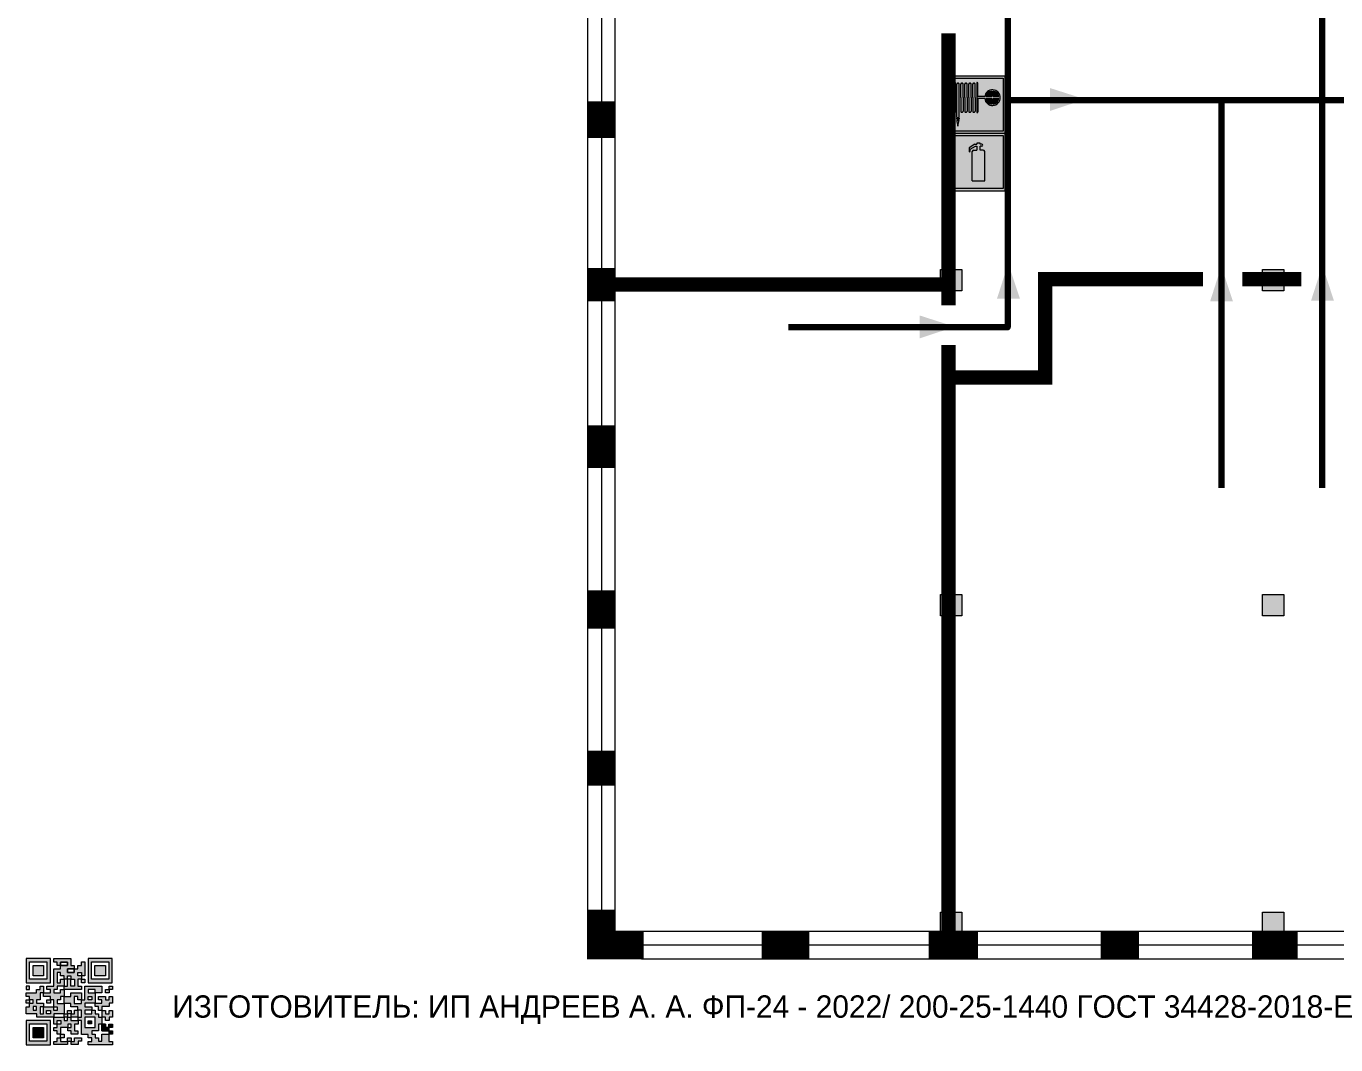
# Model space of a CAD drawing. Header units: millimetres. Extents: x 13810 to 67229, y 12374 to 21950.
# Drawn here: x 23558.5 to 23722.7, y 14163.5 to 14291.2 of the extents above; entities that cross this region are included whole.
import ezdxf

# ---------------------------------------------------------------- set-up
doc = ezdxf.new("R2010")
doc.units = ezdxf.units.MM
doc.layers.add('План_Штампы', color=7, linetype='Continuous')
doc.styles.add('обычный', font='arial.ttf')

# ---------------------------------------------------------------- blocks, each defined once
blk = doc.blocks.new('QR')
at = {"lineweight": 0}
h = blk.add_hatch(color=256, dxfattribs=at)
h.dxf.hatch_style = 1
h.paths.add_polyline_path([(9241.16, 2687.38), (9242.01, 2687.38), (9242.01, 2687.83), (9241.59, 2687.83), (9241.59, 2688.68), (9239.45, 2688.68), (9239.45, 2688.25), (9239.86, 2688.25), (9239.86, 2687.83), (9240.29, 2687.83), (9240.29, 2688.25), (9241.16, 2688.25), (9241.16, 2687.83), (9240.29, 2687.83), (9240.29, 2687.38), (9239.45, 2687.38), (9239.45, 2685.22), (9238.57, 2685.22), (9238.57, 2684.8), (9239.02, 2684.8), (9239.02, 2684.37), (9238.13, 2684.37), (9238.13, 2683.92), (9239.02, 2683.92), (9239.02, 2683.5), (9239.44, 2683.5), (9239.44, 2682.64), (9239.87, 2682.64), (9239.87, 2682.18), (9239.44, 2682.18), (9239.44, 2682.64), (9238.13, 2682.64), (9238.13, 2681.76), (9237.71, 2681.76), (9237.71, 2682.64), (9238.13, 2682.64), (9238.13, 2683.07), (9237.27, 2683.07), (9237.27, 2683.51), (9237.71, 2683.51), (9237.71, 2684.37), (9238.13, 2684.37), (9238.13, 2685.22), (9237.71, 2685.22), (9237.71, 2684.8), (9237.28, 2684.8), (9237.28, 2684.38), (9235.98, 2684.38), (9235.98, 2683.92), (9236.4, 2683.92), (9236.4, 2683.49), (9236.84, 2683.49), (9236.84, 2683.07), (9236.4, 2683.07), (9236.4, 2682.64), (9235.98, 2682.64), (9235.98, 2681.76), (9237.29, 2681.76), (9237.29, 2681.33), (9239.43, 2681.33), (9239.43, 2681.76), (9240.74, 2681.76), (9240.74, 2683.05), (9239.87, 2683.05), (9239.87, 2683.5), (9240.29, 2683.5), (9240.29, 2683.91), (9240.74, 2683.91), (9240.74, 2684.81), (9240.29, 2684.81), (9240.29, 2684.79), (9240.29, 2684.37), (9239.45, 2684.37), (9239.45, 2684.8), (9239.87, 2684.8), (9239.87, 2685.21), (9240.74, 2685.21), (9240.74, 2686.1), (9240.29, 2686.1), (9240.29, 2685.64), (9239.86, 2685.64), (9239.86, 2686.95), (9240.29, 2686.95), (9240.29, 2686.52), (9240.74, 2686.52), (9240.74, 2686.1), (9241.16, 2686.1), (9241.16, 2686.53), (9241.59, 2686.53), (9241.59, 2686.1), (9242.02, 2686.1), (9242.02, 2685.21), (9241.59, 2685.21), (9241.59, 2686.1), (9241.16, 2686.1), (9241.16, 2685.21), (9240.74, 2685.21), (9240.74, 2684.81), (9242.89, 2684.81), (9242.89, 2685.22), (9242.47, 2685.22), (9242.47, 2686.11), (9242.89, 2686.11), (9242.89, 2686.52), (9242.46, 2686.52), (9242.46, 2686.95), (9242.89, 2686.95), (9242.89, 2686.52), (9243.32, 2686.52), (9243.32, 2688.26), (9242.9, 2688.26), (9242.9, 2687.83), (9242.47, 2687.83), (9242.47, 2687.38), (9242.01, 2687.38), (9242.01, 2686.94), (9241.16, 2686.94)])
h.paths.add_polyline_path([(9239.02, 2682.18), (9239.02, 2681.76), (9238.54, 2681.76), (9238.54, 2682.18)], flags=16)
h.paths.add_polyline_path([(9237.27, 2682.65), (9237.27, 2682.19), (9236.83, 2682.19), (9236.83, 2682.65)], flags=16)
h = blk.add_hatch(color=256, dxfattribs=at)
h.dxf.hatch_style = 1
h.paths.add_polyline_path([(9238.15, 2687.83), (9236.83, 2687.83), (9236.83, 2686.52), (9238.15, 2686.52)], flags=0)
h.paths.add_polyline_path([(9239.01, 2685.65), (9239.01, 2688.68), (9235.98, 2688.68), (9235.98, 2685.65)])
h.paths.add_polyline_path([(9236.41, 2686.1), (9236.41, 2688.26), (9238.56, 2688.26), (9238.56, 2686.1)], flags=16)
h.paths.add_polyline_path([(9236.83, 2686.52), (9236.83, 2687.83), (9238.15, 2687.83), (9238.15, 2686.52)], flags=0)
h = blk.add_hatch(color=256, dxfattribs=at)
h.dxf.hatch_style = 1
h.paths.add_polyline_path([(9238.15, 2686.52), (9238.15, 2687.83), (9236.83, 2687.83), (9236.83, 2686.52)])
h.paths.add_polyline_path([(9245.91, 2686.52), (9245.91, 2687.83), (9244.59, 2687.83), (9244.59, 2686.52)], flags=0)
h.paths.add_polyline_path([(9246.77, 2685.65), (9246.77, 2688.68), (9243.74, 2688.68), (9243.74, 2685.65)])
h.paths.add_polyline_path([(9244.17, 2686.1), (9244.17, 2688.26), (9246.32, 2688.26), (9246.32, 2686.1)], flags=16)
h.paths.add_polyline_path([(9244.59, 2686.52), (9244.59, 2687.83), (9245.91, 2687.83), (9245.91, 2686.52)], flags=0)
h = blk.add_hatch(color=256, dxfattribs=at)
h.dxf.hatch_style = 1
h.paths.add_polyline_path([(9240.75, 2681.76), (9240.75, 2681.35), (9241.17, 2681.35), (9241.17, 2681.76)])
h.paths.add_polyline_path([(9241.6, 2682.18), (9241.17, 2682.18), (9241.17, 2681.76), (9241.6, 2681.76)])
h.paths.add_polyline_path([(9242.47, 2681.34), (9242.47, 2682.19), (9242.02, 2682.19), (9242.02, 2681.76), (9241.6, 2681.76), (9241.6, 2681.34)])
h.paths.add_polyline_path([(9239.87, 2678.3), (9239.44, 2678.3), (9239.44, 2677.89), (9241.17, 2677.89), (9241.17, 2678.3), (9240.28, 2678.3), (9240.28, 2678.73), (9239.87, 2678.73)])
h.paths.add_polyline_path([(9240.75, 2678.73), (9240.75, 2679.19), (9240.28, 2679.19), (9240.28, 2678.73)])
h.paths.add_polyline_path([(9241.6, 2678.73), (9241.17, 2678.73), (9241.17, 2678.3), (9241.6, 2678.3)])
h.paths.add_polyline_path([(9242.02, 2678.3), (9241.6, 2678.3), (9241.6, 2677.89), (9242.48, 2677.89), (9242.48, 2678.31), (9242.9, 2678.31), (9242.9, 2678.73), (9242.02, 2678.73)])
h.paths.add_polyline_path([(9246.36, 2684.37), (9246.36, 2684.79), (9245.93, 2684.79), (9245.93, 2684.37)])
h.paths.add_polyline_path([(9246.78, 2685.2), (9246.36, 2685.2), (9246.36, 2684.79), (9246.78, 2684.79)])
h.paths.add_polyline_path([(9245.91, 2687.83), (9244.59, 2687.83), (9244.59, 2686.52), (9245.91, 2686.52)])
h = blk.add_hatch(color=256, dxfattribs=at)
h.dxf.hatch_style = 1
h.paths.add_polyline_path([(9243.32, 2686.11), (9242.89, 2686.11), (9242.89, 2685.64), (9243.32, 2685.64)])
h.paths.add_polyline_path([(9239.02, 2683.07), (9239.02, 2683.5), (9238.56, 2683.5), (9238.56, 2683.07)])
h.paths.add_polyline_path([(9236.4, 2684.8), (9236.4, 2685.22), (9235.98, 2685.22), (9235.98, 2684.8)])
h.paths.add_polyline_path([(9236.4, 2683.07), (9236.4, 2683.49), (9235.98, 2683.49), (9235.98, 2683.07)])
h = blk.add_hatch(color=256, dxfattribs=at)
h.dxf.hatch_style = 1
h.paths.add_polyline_path([(9243.32, 2682.64), (9243.32, 2683.07), (9244.62, 2683.07), (9244.62, 2684.37), (9243.74, 2684.37), (9243.74, 2684.8), (9244.62, 2684.8), (9244.62, 2684.37), (9245.48, 2684.37), (9245.48, 2685.22), (9243.32, 2685.22), (9243.32, 2683.5), (9242.89, 2683.5), (9242.89, 2683.06), (9242.01, 2683.06), (9242.01, 2683.91), (9242.47, 2683.91), (9242.47, 2683.5), (9242.89, 2683.5), (9242.89, 2684.38), (9241.59, 2684.38), (9241.59, 2683.91), (9240.74, 2683.91), (9240.74, 2683.05), (9241.59, 2683.05), (9241.59, 2682.64), (9242.47, 2682.64), (9242.47, 2682.19), (9242.91, 2682.19), (9242.91, 2681.34), (9242.48, 2681.34), (9242.48, 2680.91), (9242.91, 2680.91), (9242.91, 2679.17), (9243.75, 2679.17), (9243.75, 2678.73), (9244.2, 2678.73), (9244.2, 2678.3), (9243.75, 2678.3), (9243.75, 2677.88), (9246.78, 2677.88), (9246.78, 2678.3), (9246.35, 2678.3), (9246.35, 2679.19), (9245.48, 2679.19), (9245.48, 2678.31), (9245.05, 2678.31), (9245.05, 2678.73), (9244.62, 2678.73), (9244.62, 2679.19), (9244.2, 2679.19), (9244.2, 2679.61), (9245.05, 2679.61), (9245.05, 2680.46), (9245.48, 2680.46), (9245.48, 2681.34), (9245.04, 2681.34), (9245.04, 2681.76), (9244.63, 2681.76), (9244.63, 2682.19), (9244.21, 2682.19), (9244.21, 2681.76), (9243.32, 2681.76), (9243.32, 2682.19), (9244.21, 2682.19), (9244.21, 2682.64)])
h.paths.add_polyline_path([(9243.75, 2683.49), (9243.75, 2683.92), (9244.21, 2683.92), (9244.21, 2683.49)], flags=16)
h.paths.add_polyline_path([(9243.32, 2681.34), (9244.63, 2681.34), (9244.63, 2680.04), (9243.32, 2680.04)], flags=16)
h.paths.add_polyline_path([(9243.76, 2680.89), (9244.18, 2680.89), (9244.18, 2680.48), (9243.76, 2680.48)], flags=0)
h = blk.add_hatch(color=256, dxfattribs=at)
h.dxf.hatch_style = 1
h.paths.add_polyline_path([(9246.36, 2683.07), (9246.78, 2683.07), (9246.78, 2683.92), (9246.36, 2683.92), (9246.36, 2683.49), (9245.92, 2683.49), (9245.92, 2683.92), (9245.06, 2683.92), (9245.06, 2683.49), (9245.48, 2683.49), (9245.48, 2683.07), (9244.62, 2683.07), (9244.62, 2682.65), (9245.05, 2682.65), (9245.05, 2682.18), (9245.48, 2682.18), (9245.48, 2682.65), (9246.36, 2682.65)])
h.paths.add_polyline_path([(9246.78, 2682.18), (9246.36, 2682.18), (9246.36, 2681.75), (9245.92, 2681.75), (9245.92, 2682.18), (9245.48, 2682.18), (9245.48, 2681.34), (9245.48, 2681.34), (9245.94, 2681.34), (9245.94, 2680.91), (9246.36, 2680.91), (9246.36, 2681.34), (9246.78, 2681.34)])
h = blk.add_hatch(color=256, dxfattribs=at)
h.dxf.hatch_style = 1
h.paths.add_polyline_path([(9235.98, 2680.9), (9235.98, 2677.86), (9239.02, 2677.86), (9239.02, 2680.9)])
h.paths.add_polyline_path([(9238.57, 2680.48), (9238.57, 2678.32), (9236.41, 2678.32), (9236.41, 2680.48)], flags=16)
h.paths.add_polyline_path([(9238.15, 2680.05), (9238.15, 2678.74), (9236.83, 2678.74), (9236.83, 2680.05)], flags=0)
h = blk.add_hatch(color=256, dxfattribs=at)
h.dxf.hatch_style = 1
h.paths.add_polyline_path([(9242.02, 2680.46), (9242.48, 2680.46), (9242.48, 2680.91), (9241.58, 2680.91), (9241.58, 2681.35), (9241.17, 2681.35), (9241.17, 2680.91), (9240.75, 2680.91), (9240.75, 2681.33), (9239.43, 2681.33), (9239.43, 2680.46), (9239.86, 2680.46), (9239.86, 2680.92), (9240.3, 2680.92), (9240.3, 2680.46), (9239.86, 2680.46), (9239.86, 2680.04), (9239.44, 2680.04), (9239.44, 2679.62), (9239.86, 2679.62), (9239.86, 2679.19), (9240.29, 2679.19), (9240.29, 2680.03), (9241.18, 2680.03), (9241.18, 2680.47), (9241.6, 2680.47), (9241.6, 2680.03), (9241.18, 2680.03), (9241.18, 2679.61), (9241.6, 2679.61), (9241.6, 2679.19), (9242.47, 2679.19), (9242.47, 2679.6), (9242.02, 2679.6)])
h = blk.add_hatch(color=256, dxfattribs=at)
h.dxf.hatch_style = 1
h.paths.add_polyline_path([(9244.18, 2680.48), (9244.18, 2680.89), (9243.76, 2680.89), (9243.76, 2680.48)])
h = blk.add_hatch(color=256, dxfattribs=at)
h.dxf.hatch_style = 1
h.paths.add_polyline_path([(9245.93, 2680.04), (9245.93, 2680.46), (9245.48, 2680.46), (9245.48, 2679.62), (9246.35, 2679.62), (9246.35, 2680.04)])
h.paths.add_polyline_path([(9246.78, 2680.04), (9246.78, 2680.46), (9246.35, 2680.46), (9246.35, 2680.04)])
h.paths.add_polyline_path([(9246.78, 2679.18), (9246.78, 2679.62), (9246.35, 2679.62), (9246.35, 2679.18)])
h = blk.add_hatch(color=256, dxfattribs=at)
h.dxf.hatch_style = 1
h.paths.add_polyline_path([(9238.15, 2680.05), (9236.83, 2680.05), (9236.83, 2678.74), (9238.15, 2678.74)])
for points in [[(9237.71, 2685.22), (9238.13, 2685.22), (9238.13, 2684.37), (9237.71, 2684.37), (9237.71, 2683.51), (9237.27, 2683.51), (9237.27, 2683.07), (9238.13, 2683.07), (9238.13, 2682.64), (9237.71, 2682.64), (9237.71, 2681.76), (9238.13, 2681.76), (9238.13, 2682.64), (9239.44, 2682.64), (9239.44, 2683.5), (9239.02, 2683.5), (9239.02, 2683.07), (9238.56, 2683.07), (9238.56, 2683.5), (9239.02, 2683.5), (9239.02, 2683.92), (9238.13, 2683.92), (9238.13, 2684.37), (9239.02, 2684.37), (9239.02, 2684.8), (9238.57, 2684.8), (9238.57, 2685.22), (9239.45, 2685.22), (9239.45, 2687.38), (9240.29, 2687.38), (9240.29, 2687.83), (9239.86, 2687.83), (9239.86, 2688.25), (9239.45, 2688.25), (9239.45, 2688.68), (9241.59, 2688.68), (9241.59, 2687.83), (9242.01, 2687.83), (9242.01, 2687.38), (9242.47, 2687.38), (9242.47, 2687.83), (9242.9, 2687.83), (9242.9, 2688.26), (9243.32, 2688.26), (9243.32, 2686.52), (9242.89, 2686.52), (9242.89, 2686.11), (9243.32, 2686.11), (9243.32, 2685.64), (9242.89, 2685.64), (9242.89, 2686.11), (9242.47, 2686.11), (9242.47, 2685.22), (9242.89, 2685.22), (9242.89, 2684.81), (9240.74, 2684.81), (9240.74, 2683.91), (9241.59, 2683.91), (9241.59, 2684.38), (9242.89, 2684.38), (9242.89, 2683.5), (9242.47, 2683.5), (9242.47, 2683.91), (9242.01, 2683.91), (9242.01, 2683.06), (9242.89, 2683.06), (9242.89, 2683.5), (9243.32, 2683.5), (9243.32, 2685.22), (9245.48, 2685.22), (9245.48, 2684.37), (9244.62, 2684.37), (9244.62, 2683.07), (9245.48, 2683.07), (9245.48, 2683.49), (9245.06, 2683.49), (9245.06, 2683.92), (9245.92, 2683.92), (9245.92, 2683.49), (9246.36, 2683.49), (9246.36, 2683.92), (9246.78, 2683.92), (9246.78, 2683.07), (9246.36, 2683.07), (9246.36, 2682.65), (9245.48, 2682.65), (9245.48, 2682.18), (9245.92, 2682.18), (9245.92, 2681.75), (9246.36, 2681.75), (9246.36, 2682.18), (9246.78, 2682.18), (9246.78, 2681.34), (9246.36, 2681.34), (9246.36, 2680.91), (9245.94, 2680.91), (9245.94, 2681.34), (9245.48, 2681.34), (9245.48, 2680.46), (9245.93, 2680.46), (9245.93, 2680.04), (9246.35, 2680.04), (9246.35, 2680.46), (9246.78, 2680.46), (9246.78, 2680.04), (9246.78, 2680.04), (9246.35, 2680.04), (9246.35, 2679.62), (9246.78, 2679.62), (9246.78, 2679.18), (9246.35, 2679.18), (9246.35, 2678.3), (9246.78, 2678.3), (9246.78, 2677.88), (9243.75, 2677.88), (9243.75, 2678.3), (9244.2, 2678.3), (9244.2, 2678.73), (9243.75, 2678.73), (9243.75, 2679.17), (9242.91, 2679.17), (9242.91, 2680.91), (9242.48, 2680.91), (9242.48, 2680.46), (9242.02, 2680.46), (9242.02, 2679.6), (9242.47, 2679.6), (9242.47, 2679.19), (9241.6, 2679.19), (9241.6, 2679.61), (9241.18, 2679.61), (9241.18, 2680.03), (9240.29, 2680.03), (9240.29, 2679.19), (9240.75, 2679.19), (9240.75, 2678.73), (9240.28, 2678.73), (9240.28, 2678.3), (9241.17, 2678.3), (9241.17, 2678.73), (9241.6, 2678.73), (9241.6, 2678.3), (9242.02, 2678.3), (9242.02, 2678.73), (9242.9, 2678.73), (9242.9, 2678.31), (9242.48, 2678.31), (9242.48, 2677.89), (9241.6, 2677.89), (9241.6, 2678.3), (9241.17, 2678.3), (9241.17, 2677.89), (9239.44, 2677.89), (9239.44, 2678.3), (9239.87, 2678.3), (9239.87, 2678.73), (9240.28, 2678.73), (9240.28, 2679.19), (9240.29, 2679.19), (9239.86, 2679.19), (9239.86, 2679.62), (9239.44, 2679.62), (9239.44, 2680.04), (9239.86, 2680.04), (9239.86, 2680.46), (9239.43, 2680.46), (9239.43, 2681.33), (9237.29, 2681.33), (9237.29, 2681.76), (9235.98, 2681.76), (9235.98, 2682.64), (9236.4, 2682.64), (9236.4, 2683.07), (9235.98, 2683.07), (9235.98, 2683.49), (9236.4, 2683.49), (9236.4, 2683.92), (9235.98, 2683.92), (9235.98, 2684.38), (9237.28, 2684.38), (9237.28, 2684.8), (9237.71, 2684.8), (9237.71, 2685.22), (9237.92, 2685.22)], [(9240.74, 2686.1), (9240.74, 2686.52), (9240.29, 2686.52), (9240.29, 2686.95), (9239.86, 2686.95), (9239.86, 2685.64), (9240.29, 2685.64), (9240.29, 2686.1), (9240.74, 2686.1), (9240.74, 2686.52)], [(9240.74, 2685.21), (9239.87, 2685.21), (9239.87, 2684.8), (9239.45, 2684.8), (9239.45, 2684.37), (9240.29, 2684.37), (9240.29, 2684.79), (9240.29, 2684.81), (9240.74, 2684.81), (9240.74, 2685.21), (9239.87, 2685.21)], [(9240.74, 2683.91), (9240.29, 2683.91), (9240.29, 2683.5), (9239.87, 2683.5), (9239.87, 2683.05), (9240.74, 2683.05), (9240.74, 2683.91)], [(9244.62, 2684.37), (9244.62, 2684.8), (9243.74, 2684.8), (9243.74, 2684.37), (9244.62, 2684.37)], [(9240.74, 2683.05), (9240.74, 2681.76), (9239.43, 2681.76), (9239.43, 2681.33), (9240.75, 2681.33), (9240.75, 2681.35), (9240.75, 2680.91), (9241.17, 2680.91), (9241.17, 2681.35), (9241.58, 2681.35), (9241.58, 2680.91), (9242.48, 2680.91), (9242.48, 2681.34), (9242.91, 2681.34), (9242.91, 2682.19), (9242.47, 2682.19), (9242.47, 2682.64), (9241.59, 2682.64), (9241.59, 2683.05), (9240.74, 2683.05)], [(9241.6, 2681.76), (9242.02, 2681.76), (9242.02, 2682.19), (9242.47, 2682.19), (9242.47, 2681.34), (9241.6, 2681.34), (9241.6, 2681.76)], [(9244.62, 2683.07), (9243.32, 2683.07), (9243.32, 2682.64), (9244.21, 2682.64), (9244.21, 2682.19), (9243.32, 2682.19), (9243.32, 2681.76), (9244.21, 2681.76), (9244.21, 2682.19), (9244.63, 2682.19), (9244.63, 2681.76), (9245.04, 2681.76), (9245.04, 2681.34), (9245.48, 2681.34)], [(9245.48, 2682.18), (9245.05, 2682.18), (9245.05, 2682.65), (9244.62, 2682.65), (9244.62, 2683.07)], [(9245.48, 2682.18), (9245.48, 2681.34)], [(9239.86, 2680.46), (9239.86, 2680.92), (9240.3, 2680.92), (9240.3, 2680.46), (9239.86, 2680.46)], [(9245.48, 2680.46), (9245.05, 2680.46), (9245.05, 2679.61), (9244.2, 2679.61), (9244.2, 2679.19), (9244.62, 2679.19), (9244.62, 2678.73), (9245.05, 2678.73), (9245.05, 2678.31), (9245.48, 2678.31), (9245.48, 2679.19), (9246.35, 2679.19), (9246.35, 2679.07)], [(9246.35, 2679.62), (9245.48, 2679.62), (9245.48, 2680.46)], [(9245.48, 2680.46), (9245.48, 2679.62), (9246.35, 2679.62), (9246.35, 2680.04), (9245.93, 2680.04), (9245.93, 2680.46), (9245.48, 2680.46), (9245.48, 2679.62)], [(9246.35, 2679.62), (9246.35, 2679.18)]]:
    blk.add_lwpolyline(points, dxfattribs=at)
for points in [[(9235.98, 2685.65), (9239.01, 2685.65), (9239.01, 2688.68), (9235.98, 2688.68)], [(9243.74, 2685.65), (9246.77, 2685.65), (9246.77, 2688.68), (9243.74, 2688.68)], [(9236.41, 2688.26), (9238.56, 2688.26), (9238.56, 2686.1), (9236.41, 2686.1)], [(9236.83, 2687.83), (9238.15, 2687.83), (9238.15, 2686.52), (9236.83, 2686.52)], [(9240.29, 2687.83), (9241.16, 2687.83), (9241.16, 2688.25), (9240.29, 2688.25)], [(9240.29, 2688.25), (9241.16, 2688.25), (9241.16, 2687.83), (9240.29, 2687.83)], [(9242.01, 2687.38), (9241.16, 2687.38), (9241.16, 2686.94), (9242.01, 2686.94)], [(9241.16, 2687.38), (9242.01, 2687.38), (9242.01, 2686.94), (9241.16, 2686.94)], [(9242.89, 2686.52), (9242.46, 2686.52), (9242.46, 2686.95), (9242.89, 2686.95)], [(9244.17, 2688.26), (9246.32, 2688.26), (9246.32, 2686.1), (9244.17, 2686.1)], [(9244.59, 2687.83), (9245.91, 2687.83), (9245.91, 2686.52), (9244.59, 2686.52)], [(9235.98, 2684.8), (9236.4, 2684.8), (9236.4, 2685.22), (9235.98, 2685.22)], [(9241.16, 2686.1), (9240.74, 2686.1), (9240.74, 2685.21), (9241.16, 2685.21)], [(9241.16, 2686.53), (9241.59, 2686.53), (9241.59, 2686.1), (9241.16, 2686.1)], [(9241.59, 2686.1), (9242.02, 2686.1), (9242.02, 2685.21), (9241.59, 2685.21)], [(9246.36, 2685.2), (9246.78, 2685.2), (9246.78, 2684.79), (9246.36, 2684.79)], [(9243.75, 2683.92), (9244.21, 2683.92), (9244.21, 2683.49), (9243.75, 2683.49)], [(9245.93, 2684.79), (9246.36, 2684.79), (9246.36, 2684.37), (9245.93, 2684.37)], [(9236.4, 2683.07), (9236.84, 2683.07), (9236.84, 2683.49), (9236.4, 2683.49)], [(9236.83, 2682.19), (9237.27, 2682.19), (9237.27, 2682.65), (9236.83, 2682.65)], [(9238.54, 2682.18), (9239.02, 2682.18), (9239.02, 2681.76), (9238.54, 2681.76)], [(9239.44, 2682.64), (9239.87, 2682.64), (9239.87, 2682.18), (9239.44, 2682.18)], [(9241.17, 2682.18), (9241.6, 2682.18), (9241.6, 2681.76), (9241.17, 2681.76)], [(9235.98, 2677.86), (9239.02, 2677.86), (9239.02, 2680.9), (9235.98, 2680.9)], [(9236.41, 2680.48), (9238.57, 2680.48), (9238.57, 2678.32), (9236.41, 2678.32)], [(9240.75, 2681.76), (9241.17, 2681.76), (9241.17, 2681.35), (9240.75, 2681.35)], [(9241.18, 2680.03), (9241.6, 2680.03), (9241.6, 2680.47), (9241.18, 2680.47)], [(9243.32, 2680.04), (9244.63, 2680.04), (9244.63, 2681.34), (9243.32, 2681.34)], [(9243.76, 2680.89), (9244.18, 2680.89), (9244.18, 2680.48), (9243.76, 2680.48)], [(9236.83, 2680.05), (9238.15, 2680.05), (9238.15, 2678.74), (9236.83, 2678.74)]]:
    blk.add_lwpolyline(points, close=True, dxfattribs=at)
blk = doc.blocks.new('A$C3AD82952')
at = {"true_color": 0xf5f5ff}
h = blk.add_hatch(color=7, dxfattribs=at)
h.dxf.hatch_style = 1
h.paths.add_polyline_path([(8.21, 8.73, 0.414214), (7.89, 9.05), (7.22, 9.05), (7.22, 9.92), (7.59, 9.92, 1), (7.57, 10.36), (7.22, 10.36), (7.22, 10.6), (6.43, 10.6), (6.43, 10.36), (6.01, 10.36), (4.74, 9.59), (4.74, 8.69), (4.98, 8.73), (4.98, 9.26), (6.12, 9.91), (6.43, 9.91), (6.43, 9.05), (5.76, 9.05, 0.414214), (5.44, 8.73), (5.44, 2.2), (8.21, 2.2)], flags=0)
h.paths.add_polyline_path([(12.8, 12.8), (0, 12.8), (0, 0), (12.8, 0)])
h.paths.add_polyline_path([(0.51, 12.29), (12.29, 12.29), (12.29, 0.51), (0.51, 0.51)], flags=16)
h.paths.add_polyline_path([(4.74, 9.59), (6.01, 10.36), (6.43, 10.36), (6.43, 10.6), (7.22, 10.6), (7.22, 10.36), (7.59, 10.36, -0.94586), (7.59, 9.92), (7.22, 9.92), (7.22, 9.05), (7.89, 9.05, -0.414214), (8.21, 8.73), (8.21, 2.2), (5.44, 2.2), (5.44, 8.73, -0.414214), (5.76, 9.05), (6.43, 9.05), (6.43, 9.91), (6.12, 9.91), (4.98, 9.26), (4.98, 8.73), (4.74, 8.69)], flags=0)
h = blk.add_hatch(color=242)
h.dxf.hatch_style = 1
h.paths.add_polyline_path([(12.29, 12.29), (0.51, 12.29), (0.51, 0.51), (12.29, 0.51)])
h.paths.add_polyline_path([(4.74, 8.69), (4.74, 9.59), (6.01, 10.36), (6.43, 10.36), (6.43, 10.6), (7.22, 10.6), (7.22, 10.36), (7.59, 10.36, -0.94586), (7.59, 9.92), (7.22, 9.92), (7.22, 9.05), (7.89, 9.05, -0.414214), (8.21, 8.73), (8.21, 2.2), (5.44, 2.2), (5.44, 8.73, -0.414214), (5.76, 9.05), (6.43, 9.05), (6.43, 9.91), (6.12, 9.91), (4.98, 9.26), (4.98, 8.73)], flags=16)
h = blk.add_hatch(color=7, dxfattribs=at)
h.dxf.hatch_style = 1
h.paths.add_polyline_path([(8.21, 8.73, 0.414214), (7.89, 9.05), (7.22, 9.05), (7.22, 9.92), (7.59, 9.92, 1), (7.57, 10.36), (7.22, 10.36), (7.22, 10.6), (6.43, 10.6), (6.43, 10.36), (6.01, 10.36), (4.74, 9.59), (4.74, 8.69), (4.98, 8.73), (4.98, 9.26), (6.12, 9.91), (6.43, 9.91), (6.43, 9.05), (5.76, 9.05, 0.414214), (5.44, 8.73), (5.44, 2.2), (8.21, 2.2)])
at = {"color": 242, "lineweight": 5}
for p, q in [((0, 0), (0, 12.8)), ((0, 12.8), (12.8, 12.8)), ((12.8, 0), (12.8, 12.8)), ((6.01, 10.36), (4.74, 9.59)), ((4.74, 9.59), (4.74, 8.69)), ((4.98, 9.26), (6.12, 9.91)), ((4.98, 8.73), (4.98, 9.26)), ((5.76, 9.05), (6.43, 9.05)), ((6.01, 10.36), (6.43, 10.36)), ((6.12, 9.91), (6.43, 9.91)), ((7.22, 10.6), (6.43, 10.6)), ((6.43, 10.6), (6.43, 10.36)), ((6.43, 9.91), (6.43, 9.05)), ((7.22, 10.36), (7.22, 10.6)), ((7.59, 10.36), (7.22, 10.36)), ((7.22, 9.05), (7.22, 9.92)), ((7.59, 9.92), (7.22, 9.92)), ((7.89, 9.05), (7.22, 9.05)), ((4.74, 8.69), (4.98, 8.73)), ((5.44, 2.2), (5.44, 8.73)), ((8.21, 2.2), (8.21, 8.73)), ((0, 0), (12.8, 0)), ((5.44, 2.2), (8.21, 2.2))]:
    blk.add_line(p, q, dxfattribs=at)
blk.add_lwpolyline([(0.51, 12.29), (12.29, 12.29), (12.29, 0.51), (0.51, 0.51)], close=True, dxfattribs=at)
for centre, radius, start, end in [((5.76, 8.73), 0.32, 90, 180), ((7.58, 10.14), 0.223, 273.1875, 86.8125), ((7.89, 8.73), 0.32, 0, 90)]:
    blk.add_arc(centre, radius, start, end, dxfattribs=at)
blk = doc.blocks.new('A$C37112FD5')
at = {"true_color": 0xf5f5ff}
h = blk.add_hatch(color=7, dxfattribs=at)
h.dxf.hatch_style = 1
h.paths.add_polyline_path([(12.8, -7.4), (0, -7.4), (0, -20.2), (12.8, -20.2)])
h.paths.add_polyline_path([(12.29, -7.91), (12.29, -19.69), (0.51, -19.69), (0.51, -7.91)], flags=16)
h.paths.add_polyline_path([(4.98, -9.04, -0.42597), (5.17, -9.22), (5.17, -12.25), (5.17, -15.29, -0.432244), (4.98, -15.47), (4.83, -15.47, -0.42597), (4.64, -15.29), (4.64, -12.25), (4.64, -9.22, -0.432244), (4.83, -9.04)], flags=0)
h.paths.add_polyline_path([(4.28, -9.22), (4.28, -12.25), (4.28, -15.29, -0.432244), (4.09, -15.47), (3.94, -15.47, -0.42597), (3.75, -15.29), (3.75, -12.25), (3.75, -9.22, -0.432244), (3.94, -9.04), (4.09, -9.04, -0.42597)], flags=0)
h.paths.add_polyline_path([(5.72, -9.04), (5.87, -9.04, -0.42597), (6.06, -9.22), (6.06, -12.25), (6.06, -15.29, -0.432244), (5.87, -15.47), (5.72, -15.47, -0.42597), (5.53, -15.29), (5.53, -12.25), (5.53, -9.22, -0.432244)], flags=0)
h.paths.add_polyline_path([(6.42, -8.9), (6.5, -8.9, -0.42597), (6.69, -9.08), (6.69, -12.03), (8.21, -12.03, -15.824349), (8.21, -12.47), (6.69, -12.47), (6.69, -15.42, -0.432244), (6.5, -15.6), (6.42, -15.6)], flags=0)
h.paths.add_polyline_path([(3.39, -9.22), (3.39, -12.25), (3.39, -15.29, -0.432244), (3.2, -15.47), (3.05, -15.47, -0.42597), (2.85, -15.29), (2.85, -12.25), (2.85, -9.22, -0.432244), (3.05, -9.04), (3.2, -9.04, -0.42597)], flags=0)
h.paths.add_polyline_path([(2.5, -9.22), (2.5, -16.71), (1.96, -16.71), (1.96, -9.22, -0.432244), (2.15, -9.04), (2.31, -9.04, -0.42597)], flags=0)
h.paths.add_polyline_path([(1.61, -8.9), (1.61, -15.6), (1.57, -15.6, -0.42597), (1.37, -15.42), (1.37, -12.03), (1.37, -9.09, -0.432244), (1.57, -8.9)], flags=0)
h.paths.add_polyline_path([(9.76, -10.81), (9.76, -12.03), (8.49, -12.03, -0.336371)], flags=0)
h.paths.add_polyline_path([(8.49, -12.47), (9.76, -12.47), (9.76, -13.7, -0.336371)], flags=0)
h.paths.add_polyline_path([(10.11, -10.81, -0.336371), (11.38, -12.03), (10.11, -12.03)], flags=0)
h.paths.add_polyline_path([(10.11, -12.47), (11.38, -12.47, -0.336371), (10.11, -13.7)], flags=0)
h.paths.add_polyline_path([(2.5, -16.84), (2.5, -17.05), (1.97, -17.05), (1.97, -16.84)], flags=0)
h.paths.add_polyline_path([(2.5, -17.24, -0.033778), (2.24, -18.6, -0.033778), (1.97, -17.24)], flags=0)
h = blk.add_hatch(color=242)
h.dxf.hatch_style = 1
h.paths.add_polyline_path([(12.29, -7.91), (0.51, -7.91), (0.51, -19.69), (12.29, -19.69)])
h.paths.add_polyline_path([(6.42, -15.6), (6.42, -8.9), (6.5, -8.9, -0.42597), (6.69, -9.08), (6.69, -12.03), (8.21, -12.03, -15.824349), (8.21, -12.47), (6.69, -12.47), (6.69, -15.42, -0.432244), (6.5, -15.6)], flags=16)
h.paths.add_polyline_path([(5.87, -15.47), (5.72, -15.47, -0.42597), (5.53, -15.29), (5.53, -12.25), (5.53, -9.22, -0.432244), (5.72, -9.04), (5.87, -9.04, -0.42597), (6.06, -9.22), (6.06, -12.25), (6.06, -15.29, -0.432244)], flags=16)
h.paths.add_polyline_path([(4.98, -15.47), (4.83, -15.47, -0.42597), (4.64, -15.29), (4.64, -12.25), (4.64, -9.22, -0.432244), (4.83, -9.04), (4.98, -9.04, -0.42597), (5.17, -9.22), (5.17, -12.25), (5.17, -15.29, -0.432244)], flags=16)
h.paths.add_polyline_path([(4.09, -15.47), (3.94, -15.47, -0.42597), (3.75, -15.29), (3.75, -12.25), (3.75, -9.22, -0.432244), (3.94, -9.04), (4.09, -9.04, -0.42597), (4.28, -9.22), (4.28, -12.25), (4.28, -15.29, -0.432244)], flags=16)
h.paths.add_polyline_path([(3.2, -15.47), (3.05, -15.47, -0.42597), (2.85, -15.29), (2.85, -12.25), (2.85, -9.22, -0.432244), (3.05, -9.04), (3.2, -9.04, -0.42597), (3.39, -9.22), (3.39, -12.25), (3.39, -15.29, -0.432244)], flags=16)
h.paths.add_polyline_path([(2.5, -17.05), (1.97, -17.05), (1.97, -16.84), (2.5, -16.84)], flags=16)
h.paths.add_polyline_path([(2.5, -17.24, -0.033778), (2.24, -18.6, -0.033778), (1.97, -17.24)], flags=16)
h.paths.add_polyline_path([(2.5, -16.71), (1.96, -16.71), (1.96, -9.22, -0.432244), (2.15, -9.04), (2.31, -9.04, -0.42597), (2.5, -9.22)], flags=16)
h.paths.add_polyline_path([(1.61, -15.6), (1.57, -15.6, -0.42597), (1.37, -15.42), (1.37, -12.03), (1.37, -9.09, -0.432244), (1.57, -8.9), (1.61, -8.9)], flags=16)
h.paths.add_polyline_path([(8.49, -12.47), (9.76, -12.47), (9.76, -13.7, -0.336371)], flags=0)
h.paths.add_polyline_path([(10.11, -13.7), (10.11, -12.47), (11.38, -12.47, -0.336371)], flags=0)
h.paths.add_polyline_path([(8.49, -12.03, -0.336371), (9.76, -10.81), (9.76, -12.03)], flags=0)
h.paths.add_polyline_path([(10.11, -12.03), (10.11, -10.81, -0.336371), (11.38, -12.03)], flags=0)
h = blk.add_hatch(color=7, dxfattribs=at)
h.dxf.hatch_style = 1
h.paths.add_polyline_path([(1.61, -8.9), (1.57, -8.9, 0.432244), (1.37, -9.09), (1.37, -12.03), (1.37, -15.42, 0.42597), (1.57, -15.6), (1.61, -15.6)])
h.paths.add_polyline_path([(2.5, -9.22, 0.42597), (2.31, -9.04), (2.15, -9.04, 0.432244), (1.96, -9.22), (1.96, -16.71), (2.5, -16.71)])
h.paths.add_polyline_path([(2.5, -16.84), (1.97, -16.84), (1.97, -17.05), (2.5, -17.05)])
h.paths.add_polyline_path([(2.5, -17.24), (1.97, -17.24, 0.033778), (2.24, -18.6, 0.033778)])
h.paths.add_polyline_path([(3.39, -12.25), (3.39, -9.22, 0.42597), (3.2, -9.04), (3.05, -9.04, 0.432244), (2.85, -9.22), (2.85, -12.25), (2.85, -15.29, 0.42597), (3.05, -15.47), (3.2, -15.47, 0.432244), (3.39, -15.29)])
h.paths.add_polyline_path([(4.28, -12.25), (4.28, -9.22, 0.42597), (4.09, -9.04), (3.94, -9.04, 0.432244), (3.75, -9.22), (3.75, -12.25), (3.75, -15.29, 0.42597), (3.94, -15.47), (4.09, -15.47, 0.432244), (4.28, -15.29)])
h.paths.add_polyline_path([(5.17, -12.25), (5.17, -9.22, 0.42597), (4.98, -9.04), (4.83, -9.04, 0.432244), (4.64, -9.22), (4.64, -12.25), (4.64, -15.29, 0.42597), (4.83, -15.47), (4.98, -15.47, 0.432244), (5.17, -15.29)])
h.paths.add_polyline_path([(6.06, -12.25), (6.06, -9.22, 0.42597), (5.87, -9.04), (5.72, -9.04, 0.432244), (5.53, -9.22), (5.53, -12.25), (5.53, -15.29, 0.42597), (5.72, -15.47), (5.87, -15.47, 0.432244), (6.06, -15.29)])
h.paths.add_polyline_path([(6.69, -12.47), (8.21, -12.47, 15.824349), (8.21, -12.03), (6.69, -12.03), (6.69, -9.08, 0.42597), (6.5, -8.9), (6.42, -8.9), (6.42, -15.6), (6.5, -15.6, 0.432244), (6.69, -15.42)])
h.paths.add_polyline_path([(8.49, -12.47), (9.76, -12.47), (9.76, -13.7, -0.336371)], flags=16)
h.paths.add_polyline_path([(8.49, -12.03, -0.336371), (9.76, -10.81), (9.76, -12.03)], flags=16)
h.paths.add_polyline_path([(10.11, -12.47), (11.38, -12.47, -0.336371), (10.11, -13.7)], flags=16)
h.paths.add_polyline_path([(10.11, -12.03), (10.11, -10.81, -0.336371), (11.38, -12.03)], flags=16)
h = blk.add_hatch(color=242)
h.dxf.hatch_style = 1
h.paths.add_polyline_path([(9.76, -10.81, 0.336371), (8.49, -12.03), (9.76, -12.03)])
h.paths.add_polyline_path([(10.11, -10.81), (10.11, -12.03), (11.38, -12.03, 0.336371)])
h.paths.add_polyline_path([(11.38, -12.47), (10.11, -12.47), (10.11, -13.7, 0.336371)])
h.paths.add_polyline_path([(9.76, -12.47), (8.49, -12.47, 0.336371), (9.76, -13.7)])
at = {"color": 242, "lineweight": 5}
for p, q in [((0, -20.2), (0, -7.4)), ((0, -7.4), (12.8, -7.4)), ((12.8, -20.2), (12.8, -7.4)), ((1.37, -12.03), (1.37, -9.08)), ((1.57, -8.9), (1.61, -8.9)), ((1.61, -8.9), (1.61, -15.6)), ((1.96, -16.71), (1.96, -9.22)), ((2.15, -9.04), (2.31, -9.04)), ((2.5, -16.71), (2.5, -9.22)), ((2.85, -12.25), (2.85, -9.22)), ((3.05, -9.04), (3.2, -9.04)), ((3.39, -12.25), (3.39, -9.22)), ((3.75, -12.25), (3.75, -9.22)), ((3.94, -9.04), (4.09, -9.04)), ((4.28, -12.25), (4.28, -9.22)), ((4.64, -12.25), (4.64, -9.22)), ((4.83, -9.04), (4.98, -9.04)), ((5.17, -12.25), (5.17, -9.22)), ((5.53, -12.25), (5.53, -9.22)), ((5.72, -9.04), (5.87, -9.04)), ((6.06, -12.25), (6.06, -9.22)), ((6.42, -8.9), (6.42, -15.6)), ((6.5, -8.9), (6.42, -8.9)), ((6.69, -12.03), (6.69, -9.08)), ((9.76, -10.81), (9.76, -12.03)), ((10.11, -10.81), (10.11, -12.03)), ((1.37, -12.03), (1.37, -15.42)), ((2.85, -12.25), (2.85, -15.29)), ((3.39, -12.25), (3.39, -15.29)), ((3.75, -12.25), (3.75, -15.29)), ((4.28, -12.25), (4.28, -15.29)), ((4.64, -12.25), (4.64, -15.29)), ((5.17, -12.25), (5.17, -15.29)), ((5.53, -12.25), (5.53, -15.29)), ((6.06, -12.25), (6.06, -15.29)), ((8.21, -12.03), (6.69, -12.03)), ((8.21, -12.47), (6.69, -12.47)), ((6.69, -12.47), (6.69, -15.42)), ((9.76, -12.03), (8.49, -12.03)), ((9.76, -12.47), (8.49, -12.47)), ((9.76, -12.47), (9.76, -13.7)), ((11.38, -12.03), (10.11, -12.03)), ((11.38, -12.47), (10.11, -12.47)), ((10.11, -12.47), (10.11, -13.7)), ((1.57, -15.6), (1.61, -15.6)), ((1.96, -16.71), (2.5, -16.71)), ((1.97, -16.84), (2.5, -16.84)), ((1.97, -17.05), (1.97, -16.84)), ((2.5, -17.05), (1.97, -17.05)), ((1.97, -17.24), (2.5, -17.24)), ((2.5, -16.84), (2.5, -17.05)), ((3.05, -15.47), (3.2, -15.47)), ((3.94, -15.47), (4.09, -15.47)), ((4.83, -15.47), (4.98, -15.47)), ((5.72, -15.47), (5.87, -15.47)), ((6.42, -15.6), (6.5, -15.6)), ((0, -20.2), (12.8, -20.2))]:
    blk.add_line(p, q, dxfattribs=at)
blk.add_lwpolyline([(0.51, -7.91), (12.29, -7.91), (12.29, -19.69), (0.51, -19.69)], close=True, dxfattribs=at)
for centre, radius, start, end in [((1.56, -9.09), 0.182, 87.1027, 180.6071), ((2.15, -9.22), 0.182, 87.1027, 180.6071), ((2.32, -9.22), 0.182, 359.3929, 92.8973), ((3.04, -9.22), 0.182, 87.1027, 180.6071), ((3.21, -9.22), 0.182, 359.3929, 92.8973), ((3.93, -9.22), 0.182, 87.1027, 180.6071), ((4.1, -9.22), 0.182, 359.3929, 92.8973), ((4.82, -9.22), 0.182, 87.1027, 180.6071), ((4.99, -9.22), 0.182, 359.3929, 92.8973), ((5.71, -9.22), 0.182, 87.1027, 180.6071), ((5.88, -9.22), 0.182, 359.3929, 92.8973), ((6.51, -9.09), 0.182, 359.3929, 92.8973), ((9.93, -12.25), 1.74, 187.2319, 172.7681), ((9.93, -12.25), 1.46, 96.9927, 171.3585), ((9.93, -12.25), 1.46, 8.6415, 83.0073), ((9.93, -12.25), 1.46, 188.6415, 263.0073), ((9.93, -12.25), 1.46, 276.9927, 351.3585), ((1.56, -15.42), 0.182, 179.3929, 272.8973), ((12.17, -15.98), 10.27, 187.041, 194.7793), ((-7.7, -15.98), 10.27, 345.2207, 352.959), ((3.04, -15.29), 0.182, 179.3929, 272.8973), ((3.21, -15.29), 0.182, 267.1027, 0.6071), ((3.93, -15.29), 0.182, 179.3929, 272.8973), ((4.1, -15.29), 0.182, 267.1027, 0.6071), ((4.82, -15.29), 0.182, 179.3929, 272.8973), ((4.99, -15.29), 0.182, 267.1027, 0.6071), ((5.71, -15.29), 0.182, 179.3929, 272.8973), ((5.88, -15.29), 0.182, 267.1027, 0.6071), ((6.51, -15.42), 0.182, 267.1027, 0.6071)]:
    blk.add_arc(centre, radius, start, end, dxfattribs=at)

msp = doc.modelspace()

# ---------------------------------------------------------------- hatches: boundary and pattern name
at = {"lineweight": 0}
h = msp.add_hatch(color=256, dxfattribs=at)
h.dxf.hatch_style = 1
h.paths.add_polyline_path([(23675.77, 14258.05), (23675.77, 14260.72), (23673.1, 14260.72), (23673.1, 14258.05)])
h = msp.add_hatch(color=256, dxfattribs=at)
h.dxf.hatch_style = 1
h.paths.add_polyline_path([(23716.17, 14258.05), (23716.17, 14260.72), (23713.5, 14260.72), (23713.5, 14258.05)])
h = msp.add_hatch(color=256, dxfattribs=at)
h.dxf.hatch_style = 1
h.paths.add_polyline_path([(23675.77, 14217.28), (23675.77, 14219.95), (23673.1, 14219.95), (23673.1, 14217.28)])
h = msp.add_hatch(color=256, dxfattribs=at)
h.dxf.hatch_style = 1
h.paths.add_polyline_path([(23716.17, 14217.28), (23716.17, 14219.95), (23713.5, 14219.95), (23713.5, 14217.28)])
h = msp.add_hatch(color=256, dxfattribs=at)
h.dxf.hatch_style = 1
h.paths.add_polyline_path([(23675.77, 14177.44), (23675.77, 14180.11), (23673.1, 14180.11), (23673.1, 14177.44)])
h = msp.add_hatch(color=256, dxfattribs=at)
h.dxf.hatch_style = 1
h.paths.add_polyline_path([(23716.17, 14177.44), (23716.17, 14180.11), (23713.5, 14180.11), (23713.5, 14177.44)])

# ---------------------------------------------------------------- linework, layer by layer
for points in [[(23628.86, 14458.55), (23628.86, 14176.16)], [(23630.58, 14458.31), (23630.58, 14175.93)], [(23632.27, 14458.41), (23632.27, 14176.02)], [(23635.64, 14177.73), (23845.42, 14177.73)], [(23635.89, 14176.02), (23845.67, 14176.02)], [(23635.61, 14174.25), (23845.4, 14174.25)]]:
    msp.add_lwpolyline(points, dxfattribs=at)
at = {"color": 126, "lineweight": 100, "true_color": 0x008754}
for points in [[(23749.08, 14329.81), (23720.99, 14329.81), (23720.99, 14281.97), (23741.43, 14281.97)], [(23708.37, 14233.34), (23708.37, 14281.97), (23720.99, 14281.97), (23681.55, 14281.97), (23681.55, 14310.69), (23681.55, 14292.81), (23654.07, 14292.81)], [(23681.55, 14281.97), (23681.55, 14253.48), (23654.07, 14253.48)], [(23720.99, 14281.97), (23720.99, 14233.34)]]:
    msp.add_lwpolyline(points, dxfattribs=at)
at = {"lineweight": 0}
for points, const_width in [([(23674.1, 14290.33), (23674.1, 14256.25)], 1.8), ([(23630.58, 14277.23), (23630.58, 14281.81)], 3.6), ([(23630.58, 14256.72), (23630.58, 14260.9)], 3.6), ([(23674.1, 14247.16), (23686.23, 14247.16), (23686.23, 14259.52), (23706.01, 14259.52)], 1.8), ([(23710.95, 14259.52), (23718.38, 14259.52)], 1.8), ([(23674.1, 14258.85), (23631.03, 14258.85)], 1.8), ([(23674.1, 14251.27), (23674.1, 14175.45)], 1.8), ([(23630.58, 14235.81), (23630.58, 14241.19)], 3.6), ([(23630.58, 14215.69), (23630.58, 14220.47)], 3.6), ([(23630.58, 14195.98), (23630.58, 14200.36)], 3.6), ([(23635.89, 14176.02), (23630.58, 14176.02), (23630.58, 14180.44)], 3.6), ([(23656.66, 14176.02), (23650.67, 14176.02)], 3.6), ([(23677.83, 14176.02), (23671.64, 14176.02)], 3.6), ([(23698, 14176.02), (23693.21, 14176.02)], 3.6), ([(23717.9, 14176.02), (23712.18, 14176.02)], 3.6)]:
    msp.add_lwpolyline(points, dxfattribs=dict(at, const_width=const_width))
for points in [[(23675.77, 14260.72), (23675.77, 14258.05), (23673.1, 14258.05), (23673.1, 14260.72)], [(23716.17, 14260.72), (23716.17, 14258.05), (23713.5, 14258.05), (23713.5, 14260.72)], [(23675.77, 14219.95), (23675.77, 14217.28), (23673.1, 14217.28), (23673.1, 14219.95)], [(23716.17, 14219.95), (23716.17, 14217.28), (23713.5, 14217.28), (23713.5, 14219.95)], [(23675.77, 14180.11), (23675.77, 14177.44), (23673.1, 14177.44), (23673.1, 14180.11)], [(23716.17, 14180.11), (23716.17, 14177.44), (23713.5, 14177.44), (23713.5, 14180.11)]]:
    msp.add_lwpolyline(points, close=True, dxfattribs=at)
at = {"layer": 'План_Штампы', "color": 126, "true_color": 0x008754}
for points in [[(23686.84, 14280.61), (23686.85, 14283.48), (23691.26, 14282.07)], [(23683.07, 14257.07), (23680.2, 14257.08), (23681.61, 14261.48)], [(23709.79, 14256.72), (23706.92, 14256.72), (23708.33, 14261.13)], [(23722.45, 14256.82), (23719.58, 14256.82), (23721, 14261.23)], [(23670.5, 14252.09), (23670.5, 14254.96), (23674.91, 14253.54)]]:
    msp.add_solid(points, dxfattribs=at)

# ---------------------------------------------------------------- block references
for name, p, xscale, yscale, zscale in [('A$C37112FD5', (23674.04, 14289.17), 0.5624985604081303, 0.5624985604081303, 0.5624985604081303), ('A$C3AD82952', (23674.04, 14270.61), 0.5625, 0.5625, 0.5625)]:
    msp.add_blockref(name, p, dxfattribs=dict(xscale=xscale, yscale=yscale, zscale=zscale))
at = {"color": 22, "lineweight": 100, "true_color": 0xbb1e10}
msp.add_blockref('QR', (14322.48, 11485.62), dxfattribs=at)

# ---------------------------------------------------------------- texts
at = {"lineweight": 0, "insert": (23650.82, 14167.88), "char_height": 2.8, "width": 191.3484, "attachment_point": 5, "style": 'обычный'}
msp.add_mtext('\\pi-8.4,l8.4,t8.4;{\\fProxima Nova Rg|b0|i0|c204|p2;ИЗГОТОВИТЕЛЬ: ИП АНДРЕЕВ А. А.\\fProxima Nova Rg|b0|i0|c0|p2; \\fProxima Nova Rg|b0|i0|c204|p2;ФП-24 - 2022/ 200-25-1440 ГОСТ 34428-2018-Е\\H1.2266x; }', dxfattribs=at)

doc.saveas('drawing.dxf')
